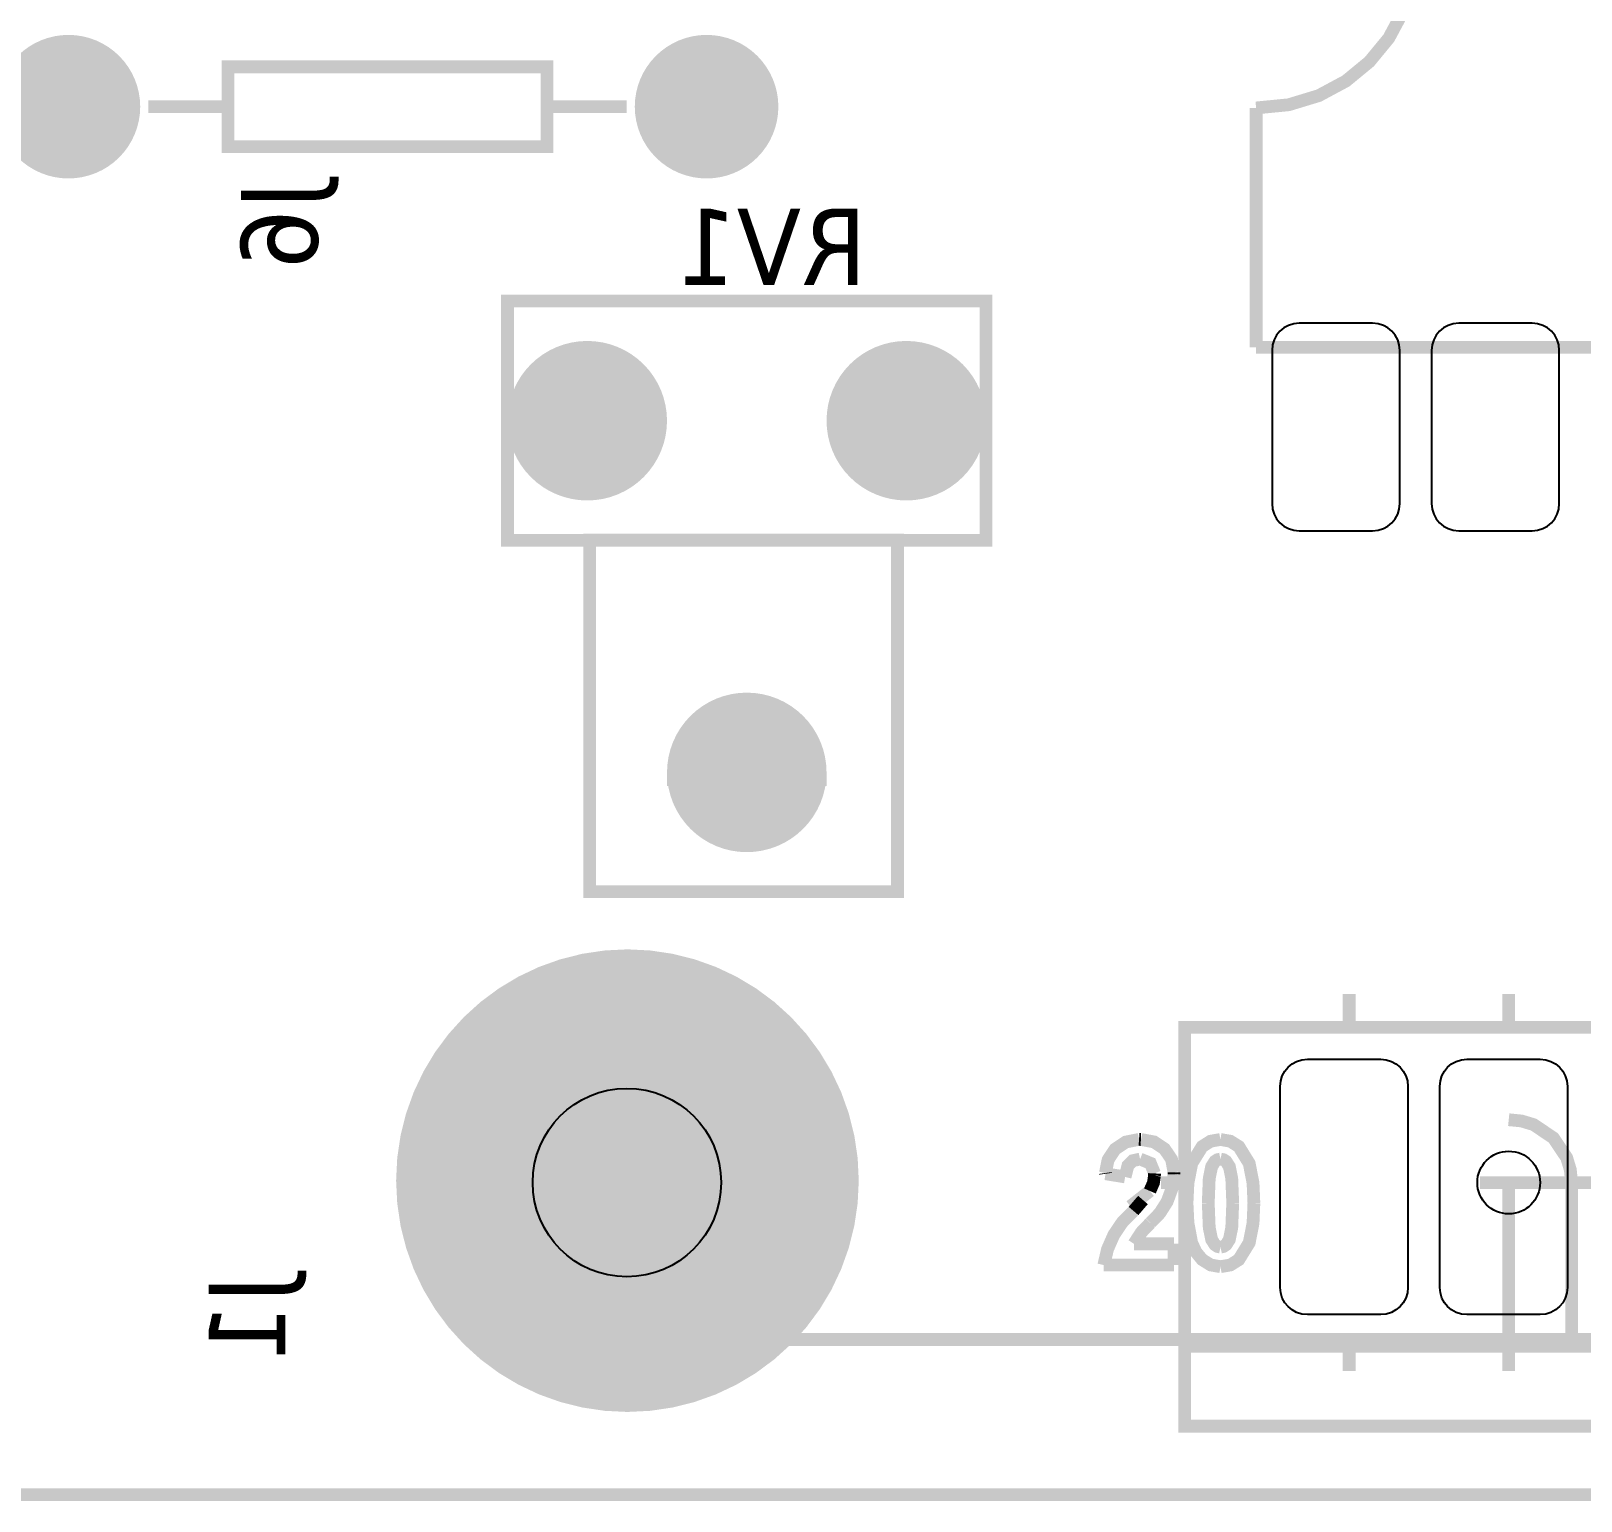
# Model space of a CAD drawing. Header units: millimetres. Extents: x 123.5 to 144.3, y 105.4 to 121.6.
# Drawn here: x 129.535 to 131.721, y 109.737 to 111.811 of the extents above; entities that cross this region are included whole.
import ezdxf

# ---------------------------------------------------------------- set-up
doc = ezdxf.new("R2010")
doc.units = ezdxf.units.MM
doc.layers.add('DESC', color=250, linetype='Continuous')
doc.styles.get("Standard").update_dxf_attribs({"font": 'tahoma.ttf'})

# ---------------------------------------------------------------- blocks, each defined once
blk = doc.blocks.new('EPAD')
at = {"const_width": 0.5}
blk.add_lwpolyline([(-0.25, 0, 1), (0.25, 0, 1)], format="xyb", close=True, dxfattribs=at)
blk = doc.blocks.new('isplay')
at = {"const_width": 0.012}
for points in [[(133.4842, 113.302), (140.311, 113.302), (140.311, 117.6662), (133.4842, 117.6662), (133.4842, 113.302)], [(133.4842, 113.302), (140.311, 113.302), (140.311, 117.6662), (133.4842, 117.6662), (133.4842, 113.302)], [(133.4842, 113.302), (140.311, 113.302), (140.311, 117.6662), (133.4842, 117.6662), (133.4842, 113.302)], [(135.56, 114.756), (135.557, 114.7254), (135.5484, 114.6971), (135.5347, 114.6716), (135.5165, 114.6495), (135.4944, 114.6313), (135.4689, 114.6176), (135.4406, 114.609), (135.41, 114.606)], [(135.56, 114.756), (135.557, 114.7254), (135.5484, 114.6971), (135.5347, 114.6716), (135.5165, 114.6495), (135.4944, 114.6313), (135.4689, 114.6176), (135.4406, 114.609), (135.41, 114.606)], [(135.56, 114.756), (135.557, 114.7254), (135.5484, 114.6971), (135.5347, 114.6716), (135.5165, 114.6495), (135.4944, 114.6313), (135.4689, 114.6176), (135.4406, 114.609), (135.41, 114.606)], [(134.4433, 114.5697), (134.7433, 114.5697), (134.7433, 114.6447), (134.4433, 114.6447), (134.4433, 114.5697)], [(134.4433, 114.5697), (134.7433, 114.5697), (134.7433, 114.6447), (134.4433, 114.6447), (134.4433, 114.5697)], [(134.4433, 114.5697), (134.7433, 114.5697), (134.7433, 114.6447), (134.4433, 114.6447), (134.4433, 114.5697)], [(134.3683, 114.6072), (134.4433, 114.6072)], [(134.3683, 114.6072), (134.4433, 114.6072)], [(134.3683, 114.6072), (134.4433, 114.6072)], [(134.7433, 114.6072), (134.8183, 114.6072)], [(134.7433, 114.6072), (134.8183, 114.6072)], [(134.7433, 114.6072), (134.8183, 114.6072)], [(135.41, 114.606), (135.41, 114.381)], [(135.41, 114.606), (135.41, 114.381)], [(135.41, 114.606), (135.41, 114.381)], [(134.7061, 114.1994), (135.1561, 114.1994), (135.1561, 114.4244), (134.7061, 114.4244), (134.7061, 114.1994)], [(134.7061, 114.1994), (135.1561, 114.1994), (135.1561, 114.4244), (134.7061, 114.4244), (134.7061, 114.1994)], [(134.7061, 114.1994), (135.1561, 114.1994), (135.1561, 114.4244), (134.7061, 114.4244), (134.7061, 114.1994)], [(135.41, 114.381), (138.41, 114.381)], [(135.41, 114.381), (138.41, 114.381)], [(135.41, 114.381), (138.41, 114.381)], [(134.7834, 113.869), (135.0728, 113.869), (135.0728, 114.1997), (134.7834, 114.1997), (134.7834, 113.869)], [(134.7834, 113.869), (135.0728, 113.869), (135.0728, 114.1997), (134.7834, 114.1997), (134.7834, 113.869)], [(134.7834, 113.869), (135.0728, 113.869), (135.0728, 114.1997), (134.7834, 114.1997), (134.7834, 113.869)], [(134.8561, 113.9744), (135.0061, 113.9744)], [(134.8561, 113.9744), (135.0061, 113.9744)], [(134.8561, 113.9744), (135.0061, 113.9744)], [(135.4975, 113.7432), (135.4975, 113.7727)], [(135.4975, 113.7432), (135.4975, 113.7727)], [(135.4975, 113.7432), (135.4975, 113.7727)], [(135.6475, 113.7432), (135.6475, 113.7727)], [(135.6475, 113.7432), (135.6475, 113.7727)], [(135.6475, 113.7432), (135.6475, 113.7727)], [(135.3427, 113.3664), (138.4927, 113.3664), (138.4927, 113.7414), (135.3427, 113.7414), (135.3427, 113.3664)], [(135.3427, 113.3664), (138.4927, 113.3664), (138.4927, 113.7414), (135.3427, 113.7414), (135.3427, 113.3664)], [(135.3427, 113.3664), (138.4927, 113.3664), (138.4927, 113.7414), (135.3427, 113.7414), (135.3427, 113.3664)], [(135.7066, 113.5955), (135.7054, 113.6076), (135.702, 113.6188), (135.6895, 113.6375), (135.6708, 113.65), (135.6596, 113.6534), (135.6475, 113.6546)], [(135.7066, 113.5955), (135.7054, 113.6076), (135.702, 113.6188), (135.6895, 113.6375), (135.6708, 113.65), (135.6596, 113.6534), (135.6475, 113.6546)], [(135.7066, 113.5955), (135.7054, 113.6076), (135.702, 113.6188), (135.6895, 113.6375), (135.6708, 113.65), (135.6596, 113.6534), (135.6475, 113.6546)], [(135.2683, 113.6045), (135.2708, 113.6169), (135.2775, 113.627), (135.2875, 113.6336), (135.2999, 113.6361)], [(135.2683, 113.6045), (135.2708, 113.6169), (135.2775, 113.627), (135.2875, 113.6336), (135.2999, 113.6361)], [(135.2683, 113.6045), (135.2708, 113.6169), (135.2775, 113.627), (135.2875, 113.6336), (135.2999, 113.6361)], [(135.3014, 113.636), (135.2999, 113.6361)], [(135.3014, 113.636), (135.2999, 113.6361)], [(135.3014, 113.636), (135.2999, 113.6361)], [(135.3013, 113.636), (135.3019, 113.636)], [(135.3013, 113.636), (135.3019, 113.636)], [(135.3013, 113.636), (135.3019, 113.636)], [(135.3328, 113.6051), (135.3305, 113.6173), (135.3239, 113.6271), (135.3141, 113.6337), (135.3019, 113.636)], [(135.3328, 113.6051), (135.3305, 113.6173), (135.3239, 113.6271), (135.3141, 113.6337), (135.3019, 113.636)], [(135.3328, 113.6051), (135.3305, 113.6173), (135.3239, 113.6271), (135.3141, 113.6337), (135.3019, 113.636)], [(135.345, 113.5764), (135.3459, 113.5952), (135.3495, 113.6136), (135.3593, 113.6294), (135.3672, 113.6344), (135.3764, 113.636)], [(135.345, 113.5764), (135.3459, 113.5952), (135.3495, 113.6136), (135.3593, 113.6294), (135.3672, 113.6344), (135.3764, 113.636)], [(135.345, 113.5764), (135.3459, 113.5952), (135.3495, 113.6136), (135.3593, 113.6294), (135.3672, 113.6344), (135.3764, 113.636)], [(135.3764, 113.636), (135.3857, 113.6344), (135.3937, 113.6294), (135.4035, 113.6135), (135.4071, 113.595), (135.4079, 113.5762)], [(135.3764, 113.636), (135.3857, 113.6344), (135.3937, 113.6294), (135.4035, 113.6135), (135.4071, 113.595), (135.4079, 113.5762)], [(135.3764, 113.636), (135.3857, 113.6344), (135.3937, 113.6294), (135.4035, 113.6135), (135.4071, 113.595), (135.4079, 113.5762)], [(135.3009, 113.6176), (135.2942, 113.6161), (135.2894, 113.6113), (135.2868, 113.6008)], [(135.3009, 113.6176), (135.2942, 113.6161), (135.2894, 113.6113), (135.2868, 113.6008)], [(135.3009, 113.6176), (135.2942, 113.6161), (135.2894, 113.6113), (135.2868, 113.6008)], [(135.3145, 113.6041), (135.3106, 113.6137), (135.3009, 113.6176)], [(135.3145, 113.6041), (135.3106, 113.6137), (135.3009, 113.6176)], [(135.3145, 113.6041), (135.3106, 113.6137), (135.3009, 113.6176)], [(135.3765, 113.6176), (135.3737, 113.617), (135.3713, 113.6154), (135.3682, 113.6106), (135.3659, 113.5993), (135.365, 113.5762)], [(135.3765, 113.6176), (135.3737, 113.617), (135.3713, 113.6154), (135.3682, 113.6106), (135.3659, 113.5993), (135.365, 113.5762)], [(135.3765, 113.6176), (135.3737, 113.617), (135.3713, 113.6154), (135.3682, 113.6106), (135.3659, 113.5993), (135.365, 113.5762)], [(135.388, 113.5762), (135.3871, 113.5993), (135.3848, 113.6106), (135.3817, 113.6154), (135.3793, 113.617), (135.3765, 113.6176)], [(135.388, 113.5762), (135.3871, 113.5993), (135.3848, 113.6106), (135.3817, 113.6154), (135.3793, 113.617), (135.3765, 113.6176)], [(135.388, 113.5762), (135.3871, 113.5993), (135.3848, 113.6106), (135.3817, 113.6154), (135.3793, 113.617), (135.3765, 113.6176)], [(135.2683, 113.6045), (135.2684, 113.6038)], [(135.2683, 113.6045), (135.2684, 113.6038)], [(135.2683, 113.6045), (135.2684, 113.6038)], [(135.2868, 113.6008), (135.2684, 113.6038)], [(135.2868, 113.6008), (135.2684, 113.6038)], [(135.2868, 113.6008), (135.2684, 113.6038)], [(135.3101, 113.5876), (135.3135, 113.5954), (135.3144, 113.602)], [(135.3101, 113.5876), (135.3135, 113.5954), (135.3144, 113.602)], [(135.3101, 113.5876), (135.3135, 113.5954), (135.3144, 113.602)], [(135.3328, 113.6032), (135.3308, 113.5897), (135.3263, 113.5775), (135.3194, 113.5667), (135.3106, 113.5576)], [(135.3328, 113.6032), (135.3308, 113.5897), (135.3263, 113.5775), (135.3194, 113.5667), (135.3106, 113.5576)], [(135.3328, 113.6032), (135.3308, 113.5897), (135.3263, 113.5775), (135.3194, 113.5667), (135.3106, 113.5576)], [(135.3145, 113.6041), (135.3144, 113.602)], [(135.3145, 113.6041), (135.3144, 113.602)], [(135.3145, 113.6041), (135.3144, 113.602)], [(135.3499, 113.5955), (135.3204, 113.5955)], [(135.3499, 113.5955), (135.3204, 113.5955)], [(135.3499, 113.5955), (135.3204, 113.5955)], [(135.3328, 113.6051), (135.3328, 113.6032)], [(135.3328, 113.6051), (135.3328, 113.6032)], [(135.3328, 113.6051), (135.3328, 113.6032)], [(135.6499, 113.5955), (135.6204, 113.5955)], [(135.6499, 113.5955), (135.6204, 113.5955)], [(135.6499, 113.5955), (135.6204, 113.5955)], [(135.6452, 113.5955), (135.6747, 113.5955)], [(135.6452, 113.5955), (135.6747, 113.5955)], [(135.6452, 113.5955), (135.6747, 113.5955)], [(135.6475, 113.5955), (135.6475, 113.4479)], [(135.6475, 113.5955), (135.7952, 113.5955)], [(135.6475, 113.5955), (135.6475, 113.4479)], [(135.6475, 113.5955), (135.7952, 113.5955)], [(135.6475, 113.5955), (135.6475, 113.4479)], [(135.6475, 113.5955), (135.7952, 113.5955)], [(135.7975, 113.5955), (135.6499, 113.5955)], [(135.7975, 113.5955), (135.6499, 113.5955)], [(135.7975, 113.5955), (135.6499, 113.5955)], [(135.7066, 113.4479), (135.7066, 113.5955)], [(135.7066, 113.4479), (135.7066, 113.5955)], [(135.7066, 113.4479), (135.7066, 113.5955)], [(135.2918, 113.5732), (135.3101, 113.5876)], [(135.2918, 113.5732), (135.3101, 113.5876)], [(135.2918, 113.5732), (135.3101, 113.5876)], [(135.2947, 113.5688), (135.3036, 113.5791)], [(135.2947, 113.5688), (135.3036, 113.5791)], [(135.2947, 113.5688), (135.3036, 113.5791)], [(135.2668, 113.5179), (135.2703, 113.5329), (135.2763, 113.5465), (135.2845, 113.5586), (135.2947, 113.5688)], [(135.2668, 113.5179), (135.2703, 113.5329), (135.2763, 113.5465), (135.2845, 113.5586), (135.2947, 113.5688)], [(135.2668, 113.5179), (135.2703, 113.5329), (135.2763, 113.5465), (135.2845, 113.5586), (135.2947, 113.5688)], [(135.3765, 113.5164), (135.3673, 113.518), (135.3593, 113.523), (135.3533, 113.5303), (135.3494, 113.5389), (135.3459, 113.5575), (135.345, 113.5764)], [(135.3765, 113.5164), (135.3673, 113.518), (135.3593, 113.523), (135.3533, 113.5303), (135.3494, 113.5389), (135.3459, 113.5575), (135.345, 113.5764)], [(135.3765, 113.5164), (135.3673, 113.518), (135.3593, 113.523), (135.3533, 113.5303), (135.3494, 113.5389), (135.3459, 113.5575), (135.345, 113.5764)], [(135.365, 113.5762), (135.3659, 113.5531), (135.3682, 113.5418), (135.3713, 113.537), (135.3737, 113.5354), (135.3765, 113.5348)], [(135.365, 113.5762), (135.3659, 113.5531), (135.3682, 113.5418), (135.3713, 113.537), (135.3737, 113.5354), (135.3765, 113.5348)], [(135.365, 113.5762), (135.3659, 113.5531), (135.3682, 113.5418), (135.3713, 113.537), (135.3737, 113.5354), (135.3765, 113.5348)], [(135.4079, 113.5762), (135.4071, 113.5573), (135.4035, 113.5389), (135.3937, 113.523), (135.3858, 113.518), (135.3765, 113.5164)], [(135.3765, 113.5348), (135.3793, 113.5354), (135.3817, 113.537), (135.3848, 113.5418), (135.3871, 113.5531), (135.388, 113.5762)], [(135.4079, 113.5762), (135.4071, 113.5573), (135.4035, 113.5389), (135.3937, 113.523), (135.3858, 113.518), (135.3765, 113.5164)], [(135.3765, 113.5348), (135.3793, 113.5354), (135.3817, 113.537), (135.3848, 113.5418), (135.3871, 113.5531), (135.388, 113.5762)], [(135.4079, 113.5762), (135.4071, 113.5573), (135.4035, 113.5389), (135.3937, 113.523), (135.3858, 113.518), (135.3765, 113.5164)], [(135.3765, 113.5348), (135.3793, 113.5354), (135.3817, 113.537), (135.3848, 113.5418), (135.3871, 113.5531), (135.388, 113.5762)], [(135.2951, 113.5379), (135.3021, 113.5487), (135.3105, 113.5575)], [(135.2951, 113.5379), (135.3021, 113.5487), (135.3105, 113.5575)], [(135.2951, 113.5379), (135.3021, 113.5487), (135.3105, 113.5575)], [(135.2951, 113.5379), (135.3328, 113.5379)], [(135.2951, 113.5379), (135.3328, 113.5379)], [(135.2951, 113.5379), (135.3328, 113.5379)], [(135.3328, 113.5379), (135.3328, 113.5179)], [(135.3328, 113.5379), (135.3328, 113.5179)], [(135.3328, 113.5379), (135.3328, 113.5179)], [(135.3328, 113.5179), (135.2668, 113.5179)], [(135.3328, 113.5179), (135.2668, 113.5179)], [(135.3328, 113.5179), (135.2668, 113.5179)], [(134.6708, 113.4479), (135.4385, 113.4479)], [(134.6708, 113.4479), (135.4385, 113.4479)], [(134.6708, 113.4479), (135.4385, 113.4479)], [(135.4385, 113.4479), (135.5566, 113.4479)], [(135.4385, 113.4479), (135.5566, 113.4479)], [(135.4385, 113.4479), (135.5566, 113.4479)], [(135.4975, 113.4479), (135.4975, 113.4184)], [(135.4975, 113.4479), (135.4975, 113.4184)], [(135.4975, 113.4479), (135.4975, 113.4184)], [(135.5566, 113.4479), (135.5885, 113.4479)], [(135.5566, 113.4479), (135.5885, 113.4479)], [(135.5566, 113.4479), (135.5885, 113.4479)], [(135.5885, 113.4479), (135.7066, 113.4479)], [(135.5885, 113.4479), (135.7066, 113.4479)], [(135.5885, 113.4479), (135.7066, 113.4479)], [(135.6475, 113.4479), (135.6475, 113.4184)], [(135.6475, 113.4479), (135.6475, 113.4184)], [(135.6475, 113.4479), (135.6475, 113.4184)], [(135.7066, 113.4479), (135.7385, 113.4479)], [(135.7066, 113.4479), (135.7385, 113.4479)], [(135.7066, 113.4479), (135.7385, 113.4479)], [(138.4927, 113.4414), (135.3427, 113.4414)], [(138.4927, 113.4414), (135.3427, 113.4414)], [(138.4927, 113.4414), (135.3427, 113.4414)]]:
    blk.add_lwpolyline(points, dxfattribs=at)
for points in [[(135.5195, 114.4035), (135.4505, 114.4035), (135.4453, 114.403), (135.4405, 114.4015), (135.4361, 114.3992), (135.4324, 114.3961), (135.4293, 114.3923), (135.427, 114.388), (135.4255, 114.3832), (135.425, 114.378), (135.425, 114.234), (135.4255, 114.2288), (135.427, 114.2239), (135.4293, 114.2196), (135.4324, 114.2158), (135.4361, 114.2128), (135.4405, 114.2104), (135.4453, 114.209), (135.4505, 114.2085), (135.5195, 114.2085), (135.5247, 114.209), (135.5296, 114.2104), (135.5339, 114.2128), (135.5376, 114.2158), (135.5407, 114.2196), (135.5431, 114.2239), (135.5445, 114.2288), (135.545, 114.234), (135.545, 114.378), (135.5445, 114.3832), (135.5431, 114.388), (135.5407, 114.3923), (135.5376, 114.3961), (135.5339, 114.3992), (135.5296, 114.4015), (135.5247, 114.403), (135.5195, 114.4035)], [(135.6695, 114.4035), (135.6005, 114.4035), (135.5953, 114.403), (135.5905, 114.4015), (135.5861, 114.3992), (135.5824, 114.3961), (135.5793, 114.3923), (135.577, 114.388), (135.5755, 114.3832), (135.575, 114.378), (135.575, 114.234), (135.5755, 114.2288), (135.577, 114.2239), (135.5793, 114.2196), (135.5824, 114.2158), (135.5861, 114.2128), (135.5905, 114.2104), (135.5953, 114.209), (135.6005, 114.2085), (135.6695, 114.2085), (135.6747, 114.209), (135.6796, 114.2104), (135.6839, 114.2128), (135.6876, 114.2158), (135.6907, 114.2196), (135.6931, 114.2239), (135.6945, 114.2288), (135.695, 114.234), (135.695, 114.378), (135.6945, 114.3832), (135.6931, 114.388), (135.6907, 114.3923), (135.6876, 114.3961), (135.6839, 114.3992), (135.6796, 114.4015), (135.6747, 114.403), (135.6695, 114.4035)], [(135.5272, 113.4714), (135.4582, 113.4714), (135.453, 113.4719), (135.4481, 113.4734), (135.4438, 113.4757), (135.44, 113.4788), (135.437, 113.4825), (135.4346, 113.4869), (135.4332, 113.4917), (135.4327, 113.4969), (135.4327, 113.6859), (135.4332, 113.6911), (135.4346, 113.6959), (135.437, 113.7003), (135.44, 113.704), (135.4438, 113.7071), (135.4481, 113.7094), (135.453, 113.7109), (135.4582, 113.7114), (135.5272, 113.7114), (135.5324, 113.7109), (135.5372, 113.7094), (135.5415, 113.7071), (135.5453, 113.704), (135.5484, 113.7003), (135.5507, 113.6959), (135.5522, 113.6911), (135.5527, 113.6859), (135.5527, 113.4969), (135.5522, 113.4917), (135.5507, 113.4869), (135.5484, 113.4825), (135.5453, 113.4788), (135.5415, 113.4757), (135.5372, 113.4734), (135.5324, 113.4719), (135.5272, 113.4714)], [(135.6772, 113.4714), (135.6082, 113.4714), (135.603, 113.4719), (135.5981, 113.4734), (135.5938, 113.4757), (135.59, 113.4788), (135.587, 113.4825), (135.5846, 113.4869), (135.5832, 113.4917), (135.5827, 113.4969), (135.5827, 113.6859), (135.5832, 113.6911), (135.5846, 113.6959), (135.587, 113.7003), (135.59, 113.704), (135.5938, 113.7071), (135.5981, 113.7094), (135.603, 113.7109), (135.6082, 113.7114), (135.6772, 113.7114), (135.6824, 113.7109), (135.6872, 113.7094), (135.6915, 113.7071), (135.6953, 113.704), (135.6984, 113.7003), (135.7007, 113.6959), (135.7022, 113.6911), (135.7027, 113.6859), (135.7027, 113.4969), (135.7022, 113.4917), (135.7007, 113.4869), (135.6984, 113.4825), (135.6953, 113.4788), (135.6915, 113.4757), (135.6872, 113.4734), (135.6824, 113.4719), (135.6772, 113.4714)]]:
    blk.add_lwpolyline(points, close=True)
for centre, radius in [((134.8184, 113.5955), 0.0886), ((134.8184, 113.5955), 0.0886), ((134.8184, 113.5955), 0.0886), ((135.6475, 113.5955), 0.0295), ((135.6475, 113.5955), 0.0295), ((135.6475, 113.5955), 0.0295)]:
    blk.add_circle(centre, radius)
at = {"zscale": 1.5}
for p, xscale, yscale in [((134.2933, 114.6072), 0.135, 0.135), ((134.8933, 114.6072), 0.135, 0.135), ((134.7811, 114.3119), 0.15, 0.15), ((135.0811, 114.3119), 0.15, 0.15), ((134.9311, 113.9812), 0.15, 0.15), ((134.8189, 113.5973), 0.4349999999999999, 0.4349999999999999)]:
    blk.add_blockref('EPAD', p, dxfattribs=dict(at, xscale=xscale, yscale=yscale))
at = {"text_generation_flag": 2, "width": 1.041667}
for s, p in [('J6', (134.5275, 114.5369)), ('J6', (134.5275, 114.5369)), ('J6', (134.5275, 114.5369)), ('J1', (134.4972, 113.5081)), ('J1', (134.4972, 113.5081)), ('J1', (134.4972, 113.5081))]:
    blk.add_text(s, height=0.072, rotation=90, dxfattribs=at).set_placement(p)
blk.add_text('RV1', height=0.072, dxfattribs=at).set_placement((135.0436, 114.4394))
blk.add_text('RV1', height=0.072, dxfattribs=at).set_placement((135.0436, 114.4394))
blk.add_text('RV1', height=0.072, dxfattribs=at).set_placement((135.0436, 114.4394))

msp = doc.modelspace()

# ---------------------------------------------------------------- block references
at = {"layer": 'DESC', "xscale": 1.5, "yscale": 1.5, "zscale": 1.5}
msp.add_blockref('isplay', (-71.852, -60.2069), dxfattribs=at)

doc.saveas('drawing.dxf')
